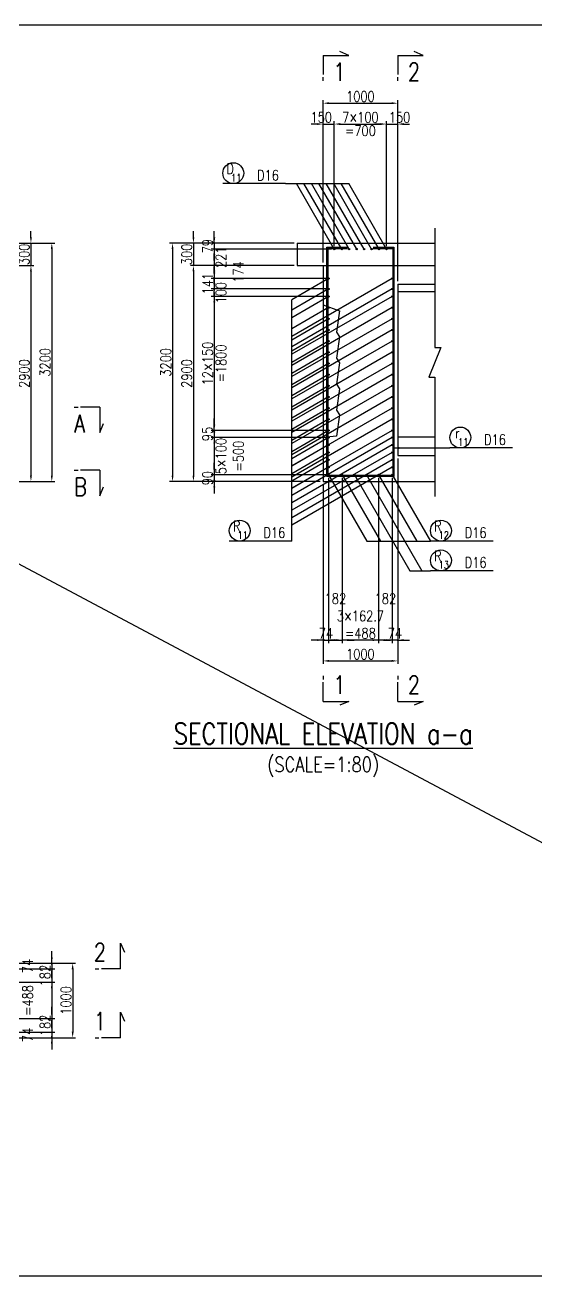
# Model space of a CAD drawing. Header units: millimetres. Extents: x -41433 to 131500, y -94900 to 39745.
# Drawn here: x 13651 to 20505, y -6300 to 10500 of the extents above; entities that cross this region are included whole.
import ezdxf
from ezdxf.enums import TextEntityAlignment as Align

# ---------------------------------------------------------------- set-up
doc = ezdxf.new("R2010")
doc.units = ezdxf.units.MM
doc.header["$LTSCALE"] = 160
doc.header["$MEASUREMENT"] = 0
doc.linetypes.add('DASHED', pattern=[0.75, 0.5, -0.25])
doc.layers.get('DEFPOINTS').update_dxf_attribs({"color": 53, "linetype": 'CONTINUOUS'})
for name, color, linetype in [('DIM', 6, 'CONTINUOUS'), ('DIM-L', 6, 'CONTINUOUS'), ('GAIKEI-KEIKAKU', 4, 'CONTINUOUS'), ('TEKKIN-L', 2, 'CONTINUOUS'), ('TEKKIN-S', 3, 'CONTINUOUS'), ('TEXT', 4, 'CONTINUOUS'), ('TITLE', 3, 'CONTINUOUS')]:
    doc.layers.add(name, color=color, linetype=linetype)
doc.styles.add('DIM-TEXT', font='ROMANS', dxfattribs={"width": 0.8, "bigfont": 'EXTFONT'})
doc.styles.add('romans', font='romans.shx', dxfattribs={"bigfont": 'extfont.shx'})
doc.dimstyles.new('DIM40', dxfattribs={"dimscale": 40, "dimtxt": 3.5, "dimasz": 2, "dimexe": 1, "dimexo": 1, "dimgap": 0.5, "dimtad": 1, "dimdec": 0, "dimzin": 9, "dimdsep": 46, "dimtxsty": 'DIM-TEXT', "dimcen": 0, "dimclrt": 4, "dimaunit": 1, "dimadec": 4, "dimazin": 0, "dimtfac": 1, "dimtdec": 0, "dimtix": 1, "dimtmove": 2, "dimatfit": 0, "dimfxl": 1, "dimlwd": -1, "dimlwe": -1, "dimarcsym": 0})

# ---------------------------------------------------------------- blocks, each defined once
blk = doc.blocks.new('*D21')
at = {"layer": 'DEFPOINTS', "color": 0, "transparency": 16777216}
for p in [(18650, 4720), (17650, 4370), (18650, 1960)]:
    blk.add_point(p, dxfattribs=at)
at = {"layer": 'DIM', "color": 0, "transparency": 16777216}
for p, q in [((18650, 4680), (18650, 1920)), ((17650, 4330), (17650, 1920)), ((17730, 1960), (18570, 1960))]:
    blk.add_line(p, q, dxfattribs=at)
for points in [[(17730, 1973), (17730, 1947), (17650, 1960)], [(18570, 1973), (18570, 1947), (18650, 1960)]]:
    blk.add_solid(points, dxfattribs=at)
at = {"layer": 'DIM', "color": 4, "transparency": 16777216, "insert": (18150, 2050), "char_height": 140, "attachment_point": 5, "style": 'DIM-TEXT'}
blk.add_mtext('1000', dxfattribs=at)
blk = doc.blocks.new('*D22')
at = {"layer": 'DEFPOINTS', "color": 0, "transparency": 16777216}
for p in [(17650, 4370), (17724, 4460), (17724, 2240)]:
    blk.add_point(p, dxfattribs=at)
at = {"layer": 'DIM', "color": 0, "transparency": 16777216}
for p, q in [((17724, 4420), (17724, 2200)), ((17650, 4330), (17650, 2200)), ((17570, 2240), (17490, 2240)), ((17650, 2240), (17724, 2240)), ((17804, 2240), (17884, 2240))]:
    blk.add_line(p, q, dxfattribs=at)
for points in [[(17570, 2253), (17570, 2227), (17650, 2240)], [(17804, 2253), (17804, 2227), (17724, 2240)]]:
    blk.add_solid(points, dxfattribs=at)
at = {"layer": 'DIM', "color": 4, "transparency": 16777216, "insert": (17687, 2330), "char_height": 140, "attachment_point": 5, "style": 'DIM-TEXT'}
blk.add_mtext('74', dxfattribs=at)
blk = doc.blocks.new('*D23')
at = {"layer": 'DEFPOINTS', "color": 0, "transparency": 16777216}
for p in [(17724, 4460), (17906, 4460), (17906, 2240)]:
    blk.add_point(p, dxfattribs=at)
at = {"layer": 'DIM', "color": 0, "transparency": 16777216}
for p, q in [((17724, 4420), (17724, 2200)), ((17906, 4420), (17906, 2200)), ((17644, 2240), (17564, 2240)), ((17724, 2240), (17906, 2240)), ((17986, 2240), (18066, 2240))]:
    blk.add_line(p, q, dxfattribs=at)
for points in [[(17644, 2253), (17644, 2227), (17724, 2240)], [(17986, 2253), (17986, 2227), (17906, 2240)]]:
    blk.add_solid(points, dxfattribs=at)
at = {"layer": 'DIM', "color": 4, "transparency": 16777216, "insert": (17815, 2563), "char_height": 140, "attachment_point": 5, "style": 'DIM-TEXT'}
blk.add_mtext('182\\P\\P\\P', dxfattribs=at)
blk = doc.blocks.new('*D24')
at = {"layer": 'DEFPOINTS', "color": 0, "transparency": 16777216}
for p in [(18394, 4460), (18576, 4460), (18394, 2240)]:
    blk.add_point(p, dxfattribs=at)
at = {"layer": 'DIM', "color": 0, "transparency": 16777216}
for p, q in [((18394, 4420), (18394, 2200)), ((18576, 4420), (18576, 2200)), ((18314, 2240), (18234, 2240)), ((18576, 2240), (18394, 2240)), ((18656, 2240), (18736, 2240))]:
    blk.add_line(p, q, dxfattribs=at)
for points in [[(18314, 2253), (18314, 2227), (18394, 2240)], [(18656, 2253), (18656, 2227), (18576, 2240)]]:
    blk.add_solid(points, dxfattribs=at)
at = {"layer": 'DIM', "color": 4, "transparency": 16777216, "insert": (18485, 2563), "char_height": 140, "attachment_point": 5, "style": 'DIM-TEXT'}
blk.add_mtext('182\\P\\P\\P', dxfattribs=at)
blk = doc.blocks.new('*D25')
at = {"layer": 'DEFPOINTS', "color": 0, "transparency": 16777216}
for p in [(17906, 4460), (18394, 4460), (17906, 2240)]:
    blk.add_point(p, dxfattribs=at)
at = {"layer": 'DIM', "color": 0, "transparency": 16777216}
for p, q in [((17906, 4420), (17906, 2200)), ((18394, 4420), (18394, 2200)), ((17826, 2240), (17746, 2240)), ((18394, 2240), (17906, 2240)), ((18474, 2240), (18554, 2240))]:
    blk.add_line(p, q, dxfattribs=at)
for points in [[(17826, 2253), (17826, 2227), (17906, 2240)], [(18474, 2253), (18474, 2227), (18394, 2240)]]:
    blk.add_solid(points, dxfattribs=at)
at = {"layer": 'DIM', "color": 4, "transparency": 16777216, "insert": (18150, 2447), "char_height": 140, "attachment_point": 5, "style": 'DIM-TEXT'}
blk.add_mtext('3×162.7\\P=488', dxfattribs=at)
blk = doc.blocks.new('*D26')
at = {"layer": 'DEFPOINTS', "color": 0, "transparency": 16777216}
for p in [(18576, 4460), (18650, 4370), (18576, 2240)]:
    blk.add_point(p, dxfattribs=at)
at = {"layer": 'DIM', "color": 0, "transparency": 16777216}
for p, q in [((18576, 4420), (18576, 2200)), ((18650, 4330), (18650, 2200)), ((18496, 2240), (18416, 2240)), ((18650, 2240), (18576, 2240)), ((18730, 2240), (18810, 2240))]:
    blk.add_line(p, q, dxfattribs=at)
for points in [[(18496, 2253), (18496, 2227), (18576, 2240)], [(18730, 2253), (18730, 2227), (18650, 2240)]]:
    blk.add_solid(points, dxfattribs=at)
at = {"layer": 'DIM', "color": 4, "transparency": 16777216, "insert": (18613, 2330), "char_height": 140, "attachment_point": 5, "style": 'DIM-TEXT'}
blk.add_mtext('74', dxfattribs=at)
blk = doc.blocks.new('*D37')
at = {"layer": 'DEFPOINTS', "color": 0, "transparency": 16777216}
for p in [(17300, 7570), (16190, 7491), (17800, 7491)]:
    blk.add_point(p, dxfattribs=at)
at = {"layer": 'DIM', "color": 0, "transparency": 16777216}
for p, q in [((16190, 7650), (16190, 7730)), ((17260, 7570), (16150, 7570)), ((16190, 7570), (16190, 7491)), ((17760, 7491), (16150, 7491)), ((16190, 7411), (16190, 7331))]:
    blk.add_line(p, q, dxfattribs=at)
for points in [[(16177, 7650), (16203, 7650), (16190, 7570)], [(16177, 7411), (16203, 7411), (16190, 7491)]]:
    blk.add_solid(points, dxfattribs=at)
at = {"layer": 'DIM', "color": 4, "transparency": 16777216, "insert": (16100, 7530), "char_height": 140, "attachment_point": 5, "rotation": 90, "style": 'DIM-TEXT'}
blk.add_mtext('79', dxfattribs=at)
blk = doc.blocks.new('*D38')
at = {"layer": 'DEFPOINTS', "color": 0, "transparency": 16777216}
for p in [(17800, 7491), (16190, 7270), (17300, 7270)]:
    blk.add_point(p, dxfattribs=at)
at = {"layer": 'DIM', "color": 0, "transparency": 16777216}
for p, q in [((16190, 7571), (16190, 7651)), ((17760, 7491), (16150, 7491)), ((16190, 7491), (16190, 7270)), ((17260, 7270), (16150, 7270)), ((16190, 7190), (16190, 7110))]:
    blk.add_line(p, q, dxfattribs=at)
for points in [[(16177, 7571), (16203, 7571), (16190, 7491)], [(16177, 7190), (16203, 7190), (16190, 7270)]]:
    blk.add_solid(points, dxfattribs=at)
at = {"layer": 'DIM', "color": 4, "transparency": 16777216, "insert": (16280, 7381), "char_height": 140, "attachment_point": 5, "rotation": 90, "style": 'DIM-TEXT'}
blk.add_mtext('221', dxfattribs=at)
blk = doc.blocks.new('*D39')
at = {"layer": 'DEFPOINTS', "color": 0, "transparency": 16777216}
for p in [(17300, 7270), (16190, 7096), (17724, 7096)]:
    blk.add_point(p, dxfattribs=at)
at = {"layer": 'DIM', "color": 0, "transparency": 16777216}
for p, q in [((16190, 7350), (16190, 7430)), ((17260, 7270), (16150, 7270)), ((16190, 7270), (16190, 7096)), ((17684, 7096), (16150, 7096)), ((16190, 7016), (16190, 6936))]:
    blk.add_line(p, q, dxfattribs=at)
for points in [[(16177, 7350), (16203, 7350), (16190, 7270)], [(16177, 7016), (16203, 7016), (16190, 7096)]]:
    blk.add_solid(points, dxfattribs=at)
at = {"layer": 'DIM', "color": 4, "transparency": 16777216, "insert": (16397, 7183), "char_height": 140, "attachment_point": 5, "rotation": 90, "style": 'DIM-TEXT'}
blk.add_mtext('\\P174', dxfattribs=at)
blk = doc.blocks.new('*D40')
at = {"layer": 'DEFPOINTS', "color": 0, "transparency": 16777216}
for p in [(17724, 6855), (16190, 5055), (17724, 5055)]:
    blk.add_point(p, dxfattribs=at)
at = {"layer": 'DIM', "color": 0, "transparency": 16777216}
for p, q in [((17684, 6855), (16150, 6855)), ((16190, 6775), (16190, 5135)), ((17684, 5055), (16150, 5055))]:
    blk.add_line(p, q, dxfattribs=at)
for points in [[(16177, 6775), (16203, 6775), (16190, 6855)], [(16177, 5135), (16203, 5135), (16190, 5055)]]:
    blk.add_solid(points, dxfattribs=at)
at = {"layer": 'DIM', "color": 4, "transparency": 16777216, "char_height": 140, "attachment_point": 5, "rotation": 90, "style": 'DIM-TEXT'}
for s, insert in [('12×150', (16100, 5955)), ('=1800', (16280, 5955))]:
    blk.add_mtext(s, dxfattribs=dict(at, insert=insert))
blk = doc.blocks.new('*D41')
at = {"layer": 'DEFPOINTS', "color": 0, "transparency": 16777216}
for p in [(17724, 5055), (16190, 4960), (17724, 4960)]:
    blk.add_point(p, dxfattribs=at)
at = {"layer": 'DIM', "color": 0, "transparency": 16777216}
for p, q in [((16190, 5135), (16190, 5215)), ((17684, 5055), (16150, 5055)), ((16190, 5055), (16190, 4960)), ((17684, 4960), (16150, 4960)), ((16190, 4880), (16190, 4800))]:
    blk.add_line(p, q, dxfattribs=at)
for points in [[(16177, 5135), (16203, 5135), (16190, 5055)], [(16177, 4880), (16203, 4880), (16190, 4960)]]:
    blk.add_solid(points, dxfattribs=at)
at = {"layer": 'DIM', "color": 4, "transparency": 16777216, "insert": (16100, 5008), "char_height": 140, "attachment_point": 5, "rotation": 90, "style": 'DIM-TEXT'}
blk.add_mtext('95', dxfattribs=at)
blk = doc.blocks.new('*D42')
at = {"layer": 'DEFPOINTS', "color": 0, "transparency": 16777216}
for p in [(17724, 4960), (16190, 4460), (17724, 4460)]:
    blk.add_point(p, dxfattribs=at)
at = {"layer": 'DIM', "color": 0, "transparency": 16777216}
for p, q in [((16190, 5040), (16190, 5120)), ((17684, 4960), (16150, 4960)), ((16190, 4960), (16190, 4460)), ((17684, 4460), (16150, 4460)), ((16190, 4380), (16190, 4300))]:
    blk.add_line(p, q, dxfattribs=at)
for points in [[(16177, 5040), (16203, 5040), (16190, 4960)], [(16177, 4380), (16203, 4380), (16190, 4460)]]:
    blk.add_solid(points, dxfattribs=at)
at = {"layer": 'DIM', "color": 4, "transparency": 16777216, "insert": (16397, 4710), "char_height": 140, "attachment_point": 5, "rotation": 90, "style": 'DIM-TEXT'}
blk.add_mtext('5×100\\P=500', dxfattribs=at)
blk = doc.blocks.new('*D43')
at = {"layer": 'DEFPOINTS', "color": 0, "transparency": 16777216}
for p in [(16190, 4370), (17650, 4370), (17724, 4460)]:
    blk.add_point(p, dxfattribs=at)
at = {"layer": 'DIM', "color": 0, "transparency": 16777216}
for p, q in [((16190, 4540), (16190, 4620)), ((17684, 4460), (16150, 4460)), ((17610, 4370), (16150, 4370)), ((16190, 4460), (16190, 4370)), ((16190, 4290), (16190, 4210))]:
    blk.add_line(p, q, dxfattribs=at)
for points in [[(16177, 4540), (16203, 4540), (16190, 4460)], [(16177, 4290), (16203, 4290), (16190, 4370)]]:
    blk.add_solid(points, dxfattribs=at)
at = {"layer": 'DIM', "color": 4, "transparency": 16777216, "insert": (16100, 4415), "char_height": 140, "attachment_point": 5, "rotation": 90, "style": 'DIM-TEXT'}
blk.add_mtext('90', dxfattribs=at)
blk = doc.blocks.new('*D44')
at = {"layer": 'DEFPOINTS', "color": 0, "transparency": 16777216}
for p in [(17300, 7570), (15910, 7270), (17300, 7270)]:
    blk.add_point(p, dxfattribs=at)
at = {"layer": 'DIM', "color": 0, "transparency": 16777216}
for p, q in [((15910, 7650), (15910, 7730)), ((17260, 7570), (15870, 7570)), ((15910, 7570), (15910, 7270)), ((17260, 7270), (15870, 7270)), ((15910, 7190), (15910, 7110))]:
    blk.add_line(p, q, dxfattribs=at)
for points in [[(15897, 7650), (15923, 7650), (15910, 7570)], [(15897, 7190), (15923, 7190), (15910, 7270)]]:
    blk.add_solid(points, dxfattribs=at)
at = {"layer": 'DIM', "color": 4, "transparency": 16777216, "insert": (15820, 7420), "char_height": 140, "attachment_point": 5, "rotation": 90, "style": 'DIM-TEXT'}
blk.add_mtext('300', dxfattribs=at)
blk = doc.blocks.new('*D45')
at = {"layer": 'DEFPOINTS', "color": 0, "transparency": 16777216}
for p in [(17300, 7270), (15910, 4370), (17650, 4370)]:
    blk.add_point(p, dxfattribs=at)
at = {"layer": 'DIM', "color": 0, "transparency": 16777216}
for p, q in [((17260, 7270), (15870, 7270)), ((15910, 7190), (15910, 4450)), ((17610, 4370), (15870, 4370))]:
    blk.add_line(p, q, dxfattribs=at)
for points in [[(15897, 7190), (15923, 7190), (15910, 7270)], [(15897, 4450), (15923, 4450), (15910, 4370)]]:
    blk.add_solid(points, dxfattribs=at)
at = {"layer": 'DIM', "color": 4, "transparency": 16777216, "insert": (15820, 5820), "char_height": 140, "attachment_point": 5, "rotation": 90, "style": 'DIM-TEXT'}
blk.add_mtext('2900', dxfattribs=at)
blk = doc.blocks.new('*D46')
at = {"layer": 'DEFPOINTS', "color": 0, "transparency": 16777216}
for p in [(17300, 7570), (15630, 4370), (17650, 4370)]:
    blk.add_point(p, dxfattribs=at)
at = {"layer": 'DIM', "color": 0, "transparency": 16777216}
for p, q in [((17260, 7570), (15590, 7570)), ((15630, 7490), (15630, 4450)), ((17610, 4370), (15590, 4370))]:
    blk.add_line(p, q, dxfattribs=at)
for points in [[(15617, 7490), (15643, 7490), (15630, 7570)], [(15617, 4450), (15643, 4450), (15630, 4370)]]:
    blk.add_solid(points, dxfattribs=at)
at = {"layer": 'DIM', "color": 4, "transparency": 16777216, "insert": (15540, 5970), "char_height": 140, "attachment_point": 5, "rotation": 90, "style": 'DIM-TEXT'}
blk.add_mtext('3200', dxfattribs=at)
blk = doc.blocks.new('*D57')
at = {"layer": 'DEFPOINTS', "color": 0, "transparency": 16777216}
for p in [(16190, 6955), (17724, 6955), (17724, 6855)]:
    blk.add_point(p, dxfattribs=at)
at = {"layer": 'DIM', "color": 0, "transparency": 16777216}
for p, q in [((16190, 7035), (16190, 7115)), ((17684, 6955), (16150, 6955)), ((16190, 6855), (16190, 6955)), ((17684, 6855), (16150, 6855)), ((16190, 6775), (16190, 6695))]:
    blk.add_line(p, q, dxfattribs=at)
for points in [[(16177, 7035), (16203, 7035), (16190, 6955)], [(16177, 6775), (16203, 6775), (16190, 6855)]]:
    blk.add_solid(points, dxfattribs=at)
at = {"layer": 'DIM', "color": 4, "transparency": 16777216, "insert": (16280, 6905), "char_height": 140, "attachment_point": 5, "rotation": 90, "style": 'DIM-TEXT'}
blk.add_mtext('100', dxfattribs=at)
blk = doc.blocks.new('*D67')
at = {"layer": 'DEFPOINTS', "color": 0, "transparency": 16777216}
for p in [(12000, 7570), (12000, 7270), (13730, 7270)]:
    blk.add_point(p, dxfattribs=at)
at = {"layer": 'DIM', "color": 0, "transparency": 16777216}
for p, q in [((13730, 7650), (13730, 7730)), ((12040, 7570), (13770, 7570)), ((13730, 7570), (13730, 7270)), ((12040, 7270), (13770, 7270)), ((13730, 7190), (13730, 7110))]:
    blk.add_line(p, q, dxfattribs=at)
for points in [[(13717, 7650), (13743, 7650), (13730, 7570)], [(13717, 7190), (13743, 7190), (13730, 7270)]]:
    blk.add_solid(points, dxfattribs=at)
at = {"layer": 'DIM', "color": 4, "transparency": 16777216, "insert": (13640, 7420), "char_height": 140, "attachment_point": 5, "rotation": 90, "style": 'DIM-TEXT'}
blk.add_mtext('300', dxfattribs=at)
blk = doc.blocks.new('*D68')
at = {"layer": 'DEFPOINTS', "color": 0, "transparency": 16777216}
for p in [(12000, 7270), (11500, 4370), (13730, 4370)]:
    blk.add_point(p, dxfattribs=at)
at = {"layer": 'DIM', "color": 0, "transparency": 16777216}
for p, q in [((12040, 7270), (13770, 7270)), ((13730, 7190), (13730, 4450)), ((11540, 4370), (13770, 4370))]:
    blk.add_line(p, q, dxfattribs=at)
for points in [[(13717, 7190), (13743, 7190), (13730, 7270)], [(13717, 4450), (13743, 4450), (13730, 4370)]]:
    blk.add_solid(points, dxfattribs=at)
at = {"layer": 'DIM', "color": 4, "transparency": 16777216, "insert": (13640, 5820), "char_height": 140, "attachment_point": 5, "rotation": 90, "style": 'DIM-TEXT'}
blk.add_mtext('2900', dxfattribs=at)
blk = doc.blocks.new('*D69')
at = {"layer": 'DEFPOINTS', "color": 0, "transparency": 16777216}
for p in [(12000, 7570), (11500, 4370), (14010, 4370)]:
    blk.add_point(p, dxfattribs=at)
at = {"layer": 'DIM', "color": 0, "transparency": 16777216}
for p, q in [((12040, 7570), (14050, 7570)), ((14010, 7490), (14010, 4450)), ((11540, 4370), (14050, 4370))]:
    blk.add_line(p, q, dxfattribs=at)
for points in [[(13997, 7490), (14023, 7490), (14010, 7570)], [(13997, 4450), (14023, 4450), (14010, 4370)]]:
    blk.add_solid(points, dxfattribs=at)
at = {"layer": 'DIM', "color": 4, "transparency": 16777216, "insert": (13920, 5970), "char_height": 140, "attachment_point": 5, "rotation": 90, "style": 'DIM-TEXT'}
blk.add_mtext('3200', dxfattribs=at)
blk = doc.blocks.new('*D92')
at = {"layer": 'DEFPOINTS', "color": 0, "transparency": 16777216}
for p in [(18650, 9450), (17650, 7270), (18650, 7020)]:
    blk.add_point(p, dxfattribs=at)
at = {"layer": 'DIM', "color": 0, "transparency": 16777216}
for p, q in [((17650, 7310), (17650, 9490)), ((17730, 9450), (18570, 9450)), ((18650, 7060), (18650, 9490))]:
    blk.add_line(p, q, dxfattribs=at)
for points in [[(17730, 9463), (17730, 9437), (17650, 9450)], [(18570, 9463), (18570, 9437), (18650, 9450)]]:
    blk.add_solid(points, dxfattribs=at)
at = {"layer": 'DIM', "color": 4, "transparency": 16777216, "insert": (18150, 9540), "char_height": 140, "attachment_point": 5, "style": 'DIM-TEXT'}
blk.add_mtext('1000', dxfattribs=at)
blk = doc.blocks.new('*D93')
at = {"layer": 'DEFPOINTS', "color": 0, "transparency": 16777216}
for p in [(17800, 9170), (17800, 7491), (17650, 7270)]:
    blk.add_point(p, dxfattribs=at)
at = {"layer": 'DIM', "color": 0, "transparency": 16777216}
for p, q in [((17570, 9170), (17490, 9170)), ((17650, 7310), (17650, 9210)), ((17650, 9170), (17800, 9170)), ((17800, 7531), (17800, 9210)), ((17880, 9170), (17960, 9170))]:
    blk.add_line(p, q, dxfattribs=at)
for points in [[(17570, 9183), (17570, 9157), (17650, 9170)], [(17880, 9183), (17880, 9157), (17800, 9170)]]:
    blk.add_solid(points, dxfattribs=at)
at = {"layer": 'DIM', "color": 4, "transparency": 16777216, "insert": (17625, 9260), "char_height": 140, "attachment_point": 5, "style": 'DIM-TEXT'}
blk.add_mtext('150', dxfattribs=at)
blk = doc.blocks.new('*D507')
at = {"layer": 'DEFPOINTS', "color": 0, "transparency": 16777216}
for p in [(17724, 7096), (16190, 6955), (17724, 6955)]:
    blk.add_point(p, dxfattribs=at)
at = {"layer": 'DIM', "color": 0, "transparency": 16777216}
for p, q in [((16190, 7176), (16190, 7256)), ((17684, 7096), (16150, 7096)), ((16190, 7096), (16190, 6955)), ((17684, 6955), (16150, 6955)), ((16190, 6875), (16190, 6795))]:
    blk.add_line(p, q, dxfattribs=at)
for points in [[(16177, 7176), (16203, 7176), (16190, 7096)], [(16177, 6875), (16203, 6875), (16190, 6955)]]:
    blk.add_solid(points, dxfattribs=at)
at = {"layer": 'DIM', "color": 4, "transparency": 16777216, "insert": (16100, 7026), "char_height": 140, "attachment_point": 5, "rotation": 90, "style": 'DIM-TEXT'}
blk.add_mtext('141', dxfattribs=at)
blk = doc.blocks.new('*D574')
at = {"layer": 'DEFPOINTS', "color": 0, "transparency": 16777216}
for p in [(11450, -2356), (11450, -2844), (14010, -2844)]:
    blk.add_point(p, dxfattribs=at)
at = {"layer": 'DIM', "color": 0, "transparency": 16777216}
for p, q in [((14010, -2276), (14010, -2196)), ((11490, -2356), (14050, -2356)), ((14010, -2356), (14010, -2844)), ((11490, -2844), (14050, -2844)), ((14010, -2924), (14010, -3004))]:
    blk.add_line(p, q, dxfattribs=at)
for points in [[(13997, -2276), (14023, -2276), (14010, -2356)], [(13997, -2924), (14023, -2924), (14010, -2844)]]:
    blk.add_solid(points, dxfattribs=at)
at = {"layer": 'DIM', "color": 4, "transparency": 16777216, "insert": (13687, -2600), "char_height": 140, "attachment_point": 5, "rotation": 90, "style": 'DIM-TEXT'}
blk.add_mtext('3×162.7\\P=488\\P ', dxfattribs=at)
blk = doc.blocks.new('*D575')
at = {"layer": 'DEFPOINTS', "color": 0, "transparency": 16777216}
for p in [(11450, -2844), (11450, -3026), (14010, -3026)]:
    blk.add_point(p, dxfattribs=at)
at = {"layer": 'DIM', "color": 0, "transparency": 16777216}
for p, q in [((14010, -2764), (14010, -2684)), ((11490, -2844), (14050, -2844)), ((14010, -2844), (14010, -3026)), ((11490, -3026), (14050, -3026)), ((14010, -3106), (14010, -3186))]:
    blk.add_line(p, q, dxfattribs=at)
for points in [[(13997, -2764), (14023, -2764), (14010, -2844)], [(13997, -3106), (14023, -3106), (14010, -3026)]]:
    blk.add_solid(points, dxfattribs=at)
at = {"layer": 'DIM', "color": 4, "transparency": 16777216, "insert": (13920, -2935), "char_height": 140, "attachment_point": 5, "rotation": 90, "style": 'DIM-TEXT'}
blk.add_mtext('182', dxfattribs=at)
blk = doc.blocks.new('*D576')
at = {"layer": 'DEFPOINTS', "color": 0, "transparency": 16777216}
for p in [(11450, -3026), (11500, -3100), (14010, -3100)]:
    blk.add_point(p, dxfattribs=at)
at = {"layer": 'DIM', "color": 0, "transparency": 16777216}
for p, q in [((14010, -2946), (14010, -2866)), ((11490, -3026), (14050, -3026)), ((11540, -3100), (14050, -3100)), ((14010, -3026), (14010, -3100)), ((14010, -3180), (14010, -3260))]:
    blk.add_line(p, q, dxfattribs=at)
for points in [[(13997, -2946), (14023, -2946), (14010, -3026)], [(13997, -3180), (14023, -3180), (14010, -3100)]]:
    blk.add_solid(points, dxfattribs=at)
at = {"layer": 'DIM', "color": 4, "transparency": 16777216, "insert": (13803, -3063), "char_height": 140, "attachment_point": 5, "rotation": 90, "style": 'DIM-TEXT'}
blk.add_mtext('74\\P ', dxfattribs=at)
blk = doc.blocks.new('*D577')
at = {"layer": 'DEFPOINTS', "color": 0, "transparency": 16777216}
for p in [(11500, -2100), (11500, -3100), (14290, -3100)]:
    blk.add_point(p, dxfattribs=at)
at = {"layer": 'DIM', "color": 0, "transparency": 16777216}
for p, q in [((11540, -2100), (14330, -2100)), ((14290, -2180), (14290, -3020)), ((11540, -3100), (14330, -3100))]:
    blk.add_line(p, q, dxfattribs=at)
for points in [[(14277, -2180), (14303, -2180), (14290, -2100)], [(14277, -3020), (14303, -3020), (14290, -3100)]]:
    blk.add_solid(points, dxfattribs=at)
at = {"layer": 'DIM', "color": 4, "transparency": 16777216, "insert": (14200, -2600), "char_height": 140, "attachment_point": 5, "rotation": 90, "style": 'DIM-TEXT'}
blk.add_mtext('1000', dxfattribs=at)
blk = doc.blocks.new('*D578')
at = {"layer": 'DEFPOINTS', "color": 0, "transparency": 16777216}
for p in [(11450, -2174), (11450, -2356), (14010, -2356)]:
    blk.add_point(p, dxfattribs=at)
at = {"layer": 'DIM', "color": 0, "transparency": 16777216}
for p, q in [((14010, -2094), (14010, -2014)), ((11490, -2174), (14050, -2174)), ((14010, -2174), (14010, -2356)), ((11490, -2356), (14050, -2356)), ((14010, -2436), (14010, -2516))]:
    blk.add_line(p, q, dxfattribs=at)
for points in [[(13997, -2094), (14023, -2094), (14010, -2174)], [(13997, -2436), (14023, -2436), (14010, -2356)]]:
    blk.add_solid(points, dxfattribs=at)
at = {"layer": 'DIM', "color": 4, "transparency": 16777216, "insert": (13920, -2265), "char_height": 140, "attachment_point": 5, "rotation": 90, "style": 'DIM-TEXT'}
blk.add_mtext('182', dxfattribs=at)
blk = doc.blocks.new('*D579')
at = {"layer": 'DEFPOINTS', "color": 0, "transparency": 16777216}
for p in [(11450, -2174), (11500, -2100), (14010, -2174)]:
    blk.add_point(p, dxfattribs=at)
at = {"layer": 'DIM', "color": 0, "transparency": 16777216}
for p, q in [((14010, -2020), (14010, -1940)), ((11490, -2174), (14050, -2174)), ((11540, -2100), (14050, -2100)), ((14010, -2100), (14010, -2174)), ((14010, -2254), (14010, -2334))]:
    blk.add_line(p, q, dxfattribs=at)
for points in [[(13997, -2020), (14023, -2020), (14010, -2100)], [(13997, -2254), (14023, -2254), (14010, -2174)]]:
    blk.add_solid(points, dxfattribs=at)
at = {"layer": 'DIM', "color": 4, "transparency": 16777216, "insert": (13803, -2137), "char_height": 140, "attachment_point": 5, "rotation": 90, "style": 'DIM-TEXT'}
blk.add_mtext('74\\P ', dxfattribs=at)
blk = doc.blocks.new('*D737')
at = {"layer": 'DEFPOINTS', "color": 0, "transparency": 16777216}
for p in [(18500, 9170), (17800, 7491), (18500, 7491)]:
    blk.add_point(p, dxfattribs=at)
at = {"layer": 'DIM', "color": 0, "transparency": 16777216}
for p, q in [((17800, 7531), (17800, 9210)), ((17880, 9170), (18420, 9170)), ((18500, 7531), (18500, 9210))]:
    blk.add_line(p, q, dxfattribs=at)
for points in [[(17880, 9183), (17880, 9157), (17800, 9170)], [(18420, 9183), (18420, 9157), (18500, 9170)]]:
    blk.add_solid(points, dxfattribs=at)
at = {"layer": 'DIM', "color": 4, "transparency": 16777216, "char_height": 140, "attachment_point": 5, "style": 'DIM-TEXT'}
for s, insert in [('7×100', (18150, 9260)), ('=700', (18150, 9080))]:
    blk.add_mtext(s, dxfattribs=dict(at, insert=insert))
blk = doc.blocks.new('*D738')
at = {"layer": 'DEFPOINTS', "color": 0, "transparency": 16777216}
for p in [(18650, 9170), (18500, 7491), (18650, 7020)]:
    blk.add_point(p, dxfattribs=at)
at = {"layer": 'DIM', "color": 0, "transparency": 16777216}
for p, q in [((18420, 9170), (18340, 9170)), ((18500, 7531), (18500, 9210)), ((18500, 9170), (18650, 9170)), ((18650, 7060), (18650, 9210)), ((18730, 9170), (18810, 9170))]:
    blk.add_line(p, q, dxfattribs=at)
for points in [[(18420, 9183), (18420, 9157), (18500, 9170)], [(18730, 9183), (18730, 9157), (18650, 9170)]]:
    blk.add_solid(points, dxfattribs=at)
at = {"layer": 'DIM', "color": 4, "transparency": 16777216, "insert": (18675, 9260), "char_height": 140, "attachment_point": 5, "style": 'DIM-TEXT'}
blk.add_mtext('150', dxfattribs=at)

msp = doc.modelspace()

# ---------------------------------------------------------------- linework, layer by layer
at = {"layer": 'DEFPOINTS'}
msp.add_line((0, 10500), (31500, -6300), dxfattribs=at)
at = {"layer": 'DEFPOINTS', "flags": 128}
msp.add_lwpolyline([(0, -6300), (31500, -6300), (31500, 10500), (0, 10500)], close=True, dxfattribs=at)
for points in [[(18322, 7515), (18600, 7515), (18600, 4436), (17700, 4436), (17700, 7515), (17978, 7515)], [(18322, 7499), (18584, 7499), (18584, 4452), (17716, 4452), (17716, 7499), (17978, 7499)], [(17650, 6740), (17870.18, 6663.59), (17829.82, 6376.41), (17870.18, 6313.59), (17829.82, 6026.41), (17870.18, 5963.59), (17829.82, 5676.41), (17870.18, 5613.59), (17829.82, 5326.41), (17870.18, 5263.59), (17829.82, 4976.41), (17650, 4960)]]:
    msp.add_lwpolyline(points, dxfattribs=at)
at = {"layer": 'DIM-L'}
for p, q in [((17143.91, 8370), (16303.91, 8370)), ((17143.91, 8370), (17992.51, 8370)), ((17800, 7491), (17292.51, 8370)), ((17900, 7491), (17392.51, 8370)), ((18000, 7491), (17492.51, 8370)), ((18100, 7491), (17592.51, 8370)), ((18200, 7491), (17692.51, 8370)), ((18300, 7491), (17792.51, 8370)), ((18400, 7491), (17892.51, 8370)), ((18500, 7491), (17992.51, 8370)), ((17724, 7096), (17230, 6810.79)), ((18576, 7096), (17230, 6318.89)), ((17724, 6955), (17230, 6669.79)), ((18576, 6955), (17230, 6177.89)), ((17724, 6855), (17230, 6569.79)), ((18576, 6855), (17230, 6077.89)), ((17230, 3570), (17230, 6810.79)), ((17724, 6705), (17230, 6419.79)), ((18576, 6705), (17230, 5927.89)), ((17724, 6555), (17230, 6269.79)), ((18576, 6555), (17230, 5777.89)), ((17724, 6405), (17230, 6119.79)), ((18576, 6405), (17230, 5627.89)), ((17724, 6255), (17230, 5969.79)), ((18576, 6255), (17230, 5477.89)), ((17724, 6105), (17230, 5819.79)), ((18576, 6105), (17230, 5327.89)), ((17724, 5955), (17230, 5669.79)), ((18576, 5955), (17230, 5177.89)), ((17724, 5805), (17230, 5519.79)), ((18576, 5805), (17230, 5027.89)), ((17724, 5655), (17230, 5369.79)), ((18576, 5655), (17230, 4877.89)), ((17724, 5505), (17230, 5219.79)), ((18576, 5505), (17230, 4727.89)), ((17724, 5355), (17230, 5069.79)), ((18576, 5355), (17230, 4577.89)), ((17724, 5205), (17230, 4919.79)), ((18576, 5205), (17230, 4427.89)), ((17724, 5055), (17230, 4769.79)), ((18576, 5055), (17230, 4277.89)), ((18576, 4960), (17230, 4182.89)), ((17724, 4960), (17230, 4674.79)), ((18576, 4860), (17230, 4082.89)), ((17724, 4860), (17230, 4574.79)), ((18576, 4760), (17230, 3982.89)), ((17724, 4760), (17230, 4474.79)), ((18592, 4820), (19350, 4820)), ((20190, 4820), (19350, 4820)), ((18576, 4660), (17230, 3882.89)), ((17724, 4660), (17230, 4374.79)), ((18576, 4560), (17230, 3782.89)), ((17724, 4560), (17230, 4274.79)), ((17724, 4460), (18237.84, 3570)), ((17906, 4460), (18419.84, 3570)), ((18068.67, 4460), (18813.45, 3170)), ((18231.33, 4460), (18976.12, 3170)), ((18394, 4460), (18907.84, 3570)), ((18576, 4460), (19089.84, 3570)), ((17230, 3570), (16390, 3570)), ((18237.84, 3570), (19089.84, 3570)), ((19929.84, 3570), (19089.84, 3570)), ((18813.45, 3170), (19089.84, 3170)), ((19929.84, 3170), (19089.84, 3170))]:
    msp.add_line(p, q, dxfattribs=at)
at = {"layer": 'DIM-L', "flags": 128}
msp.add_lwpolyline([(19150, 7770), (19150, 6170), (19230, 6170), (19070, 5770), (19150, 5770), (19150, 4170)], dxfattribs=at)
at = {"layer": 'DIM-L'}
for centre in [(16443.91, 8510), (19490, 4960), (16530, 3710), (19229.84, 3710), (19229.84, 3310)]:
    msp.add_circle(centre, 140, dxfattribs=at)
msp.add_solid([(18672, 4806.67), (18672, 4833.33), (18592, 4820)], dxfattribs=at)
at = {"layer": 'GAIKEI-KEIKAKU'}
for p, q in [((17300, 7570), (19150, 7570)), ((17300, 7570), (17300, 7270)), ((17300, 7270), (19150, 7270)), ((17650, 7270), (17650, 4370)), ((18650, 7020), (19150, 7020)), ((18650, 7020), (18650, 4720)), ((18650, 6920), (19150, 6920)), ((18650, 4970), (19150, 4970)), ((18650, 4720), (19150, 4720)), ((17650, 4370), (19150, 4370))]:
    msp.add_line(p, q, dxfattribs=at)
at = {"layer": 'TEKKIN-L'}
for centre, radius in [((17800, 7491), 8), ((17800, 7491), 4), ((17900, 7491), 8), ((17900, 7491), 4), ((18000, 7491), 8), ((18000, 7491), 4), ((18100, 7491), 8), ((18100, 7491), 4), ((18200, 7491), 8), ((18200, 7491), 4), ((18300, 7491), 8), ((18300, 7491), 4), ((18400, 7491), 8), ((18400, 7491), 4), ((18500, 7491), 8), ((18500, 7491), 4), ((17724, 7096), 8), ((17724, 7096), 4), ((18576, 7096), 8), ((18576, 7096), 4), ((17724, 6955), 8), ((17724, 6955), 4), ((18576, 6955), 8), ((18576, 6955), 4), ((17724, 6855), 8), ((17724, 6855), 4), ((18576, 6855), 8), ((18576, 6855), 4), ((17724, 6705), 8), ((17724, 6555), 8), ((17724, 6705), 4), ((17724, 6555), 4), ((18576, 6705), 8), ((18576, 6555), 8), ((18576, 6705), 4), ((18576, 6555), 4), ((17724, 6405), 8), ((17724, 6405), 4), ((18576, 6405), 8), ((18576, 6405), 4), ((17724, 6255), 8), ((17724, 6255), 4), ((18576, 6255), 8), ((18576, 6255), 4), ((17724, 6105), 8), ((17724, 6105), 4), ((18576, 6105), 8), ((18576, 6105), 4), ((17724, 5955), 8), ((17724, 5955), 4), ((18576, 5955), 8), ((18576, 5955), 4), ((17724, 5805), 8), ((17724, 5805), 4), ((18576, 5805), 8), ((18576, 5805), 4), ((17724, 5655), 8), ((17724, 5655), 4), ((18576, 5655), 8), ((18576, 5655), 4), ((17724, 5505), 8), ((17724, 5505), 4), ((18576, 5505), 8), ((18576, 5505), 4), ((17724, 5355), 8), ((17724, 5205), 8), ((17724, 5355), 4), ((17724, 5205), 4), ((18576, 5355), 8), ((18576, 5205), 8), ((18576, 5355), 4), ((18576, 5205), 4), ((17724, 5055), 8), ((17724, 5055), 4), ((18576, 5055), 8), ((18576, 5055), 4), ((17724, 4960), 8), ((17724, 4960), 4), ((18576, 4960), 8), ((18576, 4960), 4), ((17724, 4860), 8), ((17724, 4760), 8), ((17724, 4860), 4), ((17724, 4760), 4), ((18576, 4860), 8), ((18576, 4760), 8), ((18576, 4860), 4), ((18576, 4760), 4), ((17724, 4660), 8), ((17724, 4560), 8), ((17724, 4660), 4), ((17724, 4560), 4), ((18576, 4660), 8), ((18576, 4560), 8), ((18576, 4660), 4), ((18576, 4560), 4), ((17724, 4460), 8), ((17724, 4460), 4), ((17906, 4460), 8), ((17906, 4460), 4), ((18068.67, 4460), 8), ((18068.67, 4460), 4), ((18231.33, 4460), 8), ((18231.33, 4460), 4), ((18394, 4460), 8), ((18394, 4460), 4), ((18576, 4460), 8), ((18576, 4460), 4)]:
    msp.add_circle(centre, radius, dxfattribs=at)
at = {"layer": 'TEKKIN-S', "linetype": 'DASHED'}
msp.add_lwpolyline([(18322, 7507), (18592, 7507), (18592, 4444), (17708, 4444), (17708, 7507), (17978, 7507)], dxfattribs=at)
at = {"layer": 'TITLE'}
for p, q in [((17650, 10092.86), (17992.86, 10092.86)), ((17650, 10092.86), (17650, 9835.71)), ((17992.86, 10092.86), (17872.86, 10144.29)), ((18650, 10092.86), (18992.86, 10092.86)), ((18650, 10092.86), (18650, 9835.71)), ((18992.86, 10092.86), (18872.86, 10144.29)), ((17650, 9750), (17650, 9801.43)), ((18650, 9750), (18650, 9801.43)), ((17650, 1760), (17650, 1708.57)), ((18650, 1760), (18650, 1708.57)), ((17650, 1417.14), (17650, 1674.29)), ((18650, 1417.14), (18650, 1674.29)), ((17650, 1417.14), (17992.86, 1417.14)), ((17992.86, 1417.14), (17872.86, 1365.71)), ((18650, 1417.14), (18992.86, 1417.14)), ((18992.86, 1417.14), (18872.86, 1365.71))]:
    msp.add_line(p, q, dxfattribs=at)
at = {"layer": 'TITLE', "ltscale": 50}
for p, q in [((14310, 5370), (14361.43, 5370)), ((14652.86, 5370), (14395.71, 5370)), ((14652.86, 5370), (14652.86, 5027.14)), ((14652.86, 5027.14), (14704.29, 5147.14)), ((14310, 4520), (14361.43, 4520)), ((14652.86, 4520), (14395.71, 4520)), ((14652.86, 4520), (14652.86, 4177.14)), ((14652.86, 4177.14), (14704.29, 4297.14)), ((14932.86, -1831.14), (14984.29, -1951.14)), ((14932.86, -2174), (14932.86, -1831.14)), ((14590, -2174), (14641.43, -2174)), ((14932.86, -2174), (14675.71, -2174)), ((14932.86, -2757.14), (14984.29, -2877.14)), ((14932.86, -3100), (14932.86, -2757.14)), ((14590, -3100), (14641.43, -3100)), ((14932.86, -3100), (14675.71, -3100))]:
    msp.add_line(p, q, dxfattribs=at)

# ---------------------------------------------------------------- texts
at = {"layer": 'TEXT', "style": 'romans', "width": 0.8}
for s, height, p in [('D', 140, (16403.91, 8570)), ('11', 100, (16483.91, 8450)), ('r', 140, (19450, 5020)), ('11', 100, (19530, 4900)), ('R', 140, (16490, 3770)), ('11', 100, (16570, 3650)), ('R', 140, (19189.84, 3770)), ('12', 100, (19269.84, 3650)), ('R', 140, (19189.84, 3370)), ('13', 100, (19269.84, 3250))]:
    msp.add_text(s, height=height, rotation=0.000107, dxfattribs=at).set_placement(p, align=Align.MIDDLE)
for p in [(16763.91, 8370), (19810, 4820), (16850, 3570), (19549.84, 3570), (19549.84, 3170)]:
    msp.add_text('D16', height=140, rotation=0.000107, dxfattribs=at).set_placement(p, align=Align.BOTTOM_LEFT)
at = {"layer": 'TITLE', "style": 'romans', "width": 0.8}
for s, p in [('1', (17786.34, 9750)), ('2', (18786.34, 9750)), ('1', (17786.34, 1520)), ('2', (18786.34, 1520))]:
    msp.add_text(s, height=240, dxfattribs=at).set_placement(p)
at = {"layer": 'TITLE', "ltscale": 50, "style": 'romans', "width": 0.8}
for s, p in [('A', (14310, 5027.14)), ('B', (14310, 4177.14)), ('2', (14573.44, -2071.14)), ('1', (14573.44, -2997.14))]:
    msp.add_text(s, height=240, dxfattribs=at).set_placement(p)
at = {"layer": 'TITLE', "style": 'romans', "width": 0.8}
for s, height, p in [('%%USECTIONAL ELEVATION a-a', 280, (17650, 760)), ('(SCALE=1:80)', 200, (17650, 410))]:
    msp.add_text(s, height=height, dxfattribs=at).set_placement(p, align=Align.BOTTOM_CENTER)

# ---------------------------------------------------------------- dimensions: what is measured, and where the dimension line sits
at = {"layer": 'DIM'}
for base, p1, p2, picture, middle in [((18650, 9450), (17650, 7270), (18650, 7020), '*D92', (18150, 9540)), ((18650, 1960), (17650, 4370), (18650, 4720), '*D21', (18150, 2050)), ((17724, 2240), (17650, 4370), (17724, 4460), '*D22', (17687, 2330))]:
    dim = msp.add_linear_dim(base=base, p1=p1, p2=p2, dimstyle='DIM40', dxfattribs=at)
    dim.commit()
    dim.dimension.update_dxf_attribs({"geometry": picture, "text_midpoint": middle})
for base, p1, p2, picture, middle in [((17800, 9170), (17650, 7270), (17800, 7491), '*D93', (17625, 9260)), ((18650, 9170), (18500, 7491), (18650, 7020), '*D738', (18675, 9260))]:
    dim = msp.add_linear_dim(base=base, p1=p1, p2=p2, dimstyle='DIM40', dxfattribs=at)
    dim.commit()
    dim.dimension.update_dxf_attribs({"geometry": picture, "text_midpoint": middle, "dimtype": 160})
for base, p1, p2, text, picture, middle in [((18500, 9170), (17800, 7491), (18500, 7491), '7×100\\X=<>', '*D737', (18150, 9170)), ((17906, 2240), (17724, 4460), (17906, 4460), '<>\\P\\P\\P', '*D23', (17815, 2563.33))]:
    dim = msp.add_linear_dim(base=base, p1=p1, p2=p2, text=text, dimstyle='DIM40', dxfattribs=at)
    dim.commit()
    dim.dimension.update_dxf_attribs({"geometry": picture, "text_midpoint": middle})
for base, p1, p2, angle, picture, middle in [((13730, 7270), (12000, 7570), (12000, 7270), 90, '*D67', (13640, 7420)), ((15910, 7270), (17300, 7570), (17300, 7270), 90, '*D44', (15820, 7420)), ((16190, 7491), (17300, 7570), (17800, 7491), 90, '*D37', (16100, 7530.5)), ((14010, 4370), (12000, 7570), (11500, 4370), 90, '*D69', (13920, 5970)), ((15630, 4370), (17300, 7570), (17650, 4370), 90, '*D46', (15540, 5970)), ((13730, 4370), (12000, 7270), (11500, 4370), 90, '*D68', (13640, 5820)), ((15910, 4370), (17300, 7270), (17650, 4370), 90, '*D45', (15820, 5820)), ((16190, 6955), (17724, 7096), (17724, 6955), 90, '*D507', (16100, 7025.5)), ((16190, 4960), (17724, 5055), (17724, 4960), 90, '*D41', (16100, 5007.5)), ((16190, 4370), (17724, 4460), (17650, 4370), 90, '*D43', (16100, 4415)), ((18576, 2240), (18650, 4370), (18576, 4460), 180, '*D26', (18613, 2330)), ((14010, -2356), (11450, -2174), (11450, -2356), 90, '*D578', (13920, -2265)), ((14290, -3100), (11500, -2100), (11500, -3100), 90, '*D577', (14200, -2600)), ((14010, -3026), (11450, -2844), (11450, -3026), 90, '*D575', (13920, -2935))]:
    dim = msp.add_linear_dim(base=base, p1=p1, p2=p2, angle=angle, dimstyle='DIM40', dxfattribs=at)
    dim.commit()
    dim.dimension.update_dxf_attribs({"geometry": picture, "text_midpoint": middle})
for base, p1, p2, angle, text, picture, middle in [((16190, 7270), (17800, 7491), (17300, 7270), 90, '\\X<>', '*D38', (16190, 7380.5)), ((16190, 7096), (17300, 7270), (17724, 7096), 90, '\\X\\P<>', '*D39', (16190, 7183)), ((16190, 6955), (17724, 6855), (17724, 6955), 90, '\\X<>', '*D57', (16190, 6905)), ((16190, 5055), (17724, 6855), (17724, 5055), 90, '12×150\\X=<>', '*D40', (16190, 5955)), ((16190, 4460), (17724, 4960), (17724, 4460), 90, '\\X5×100\\P=<>', '*D42', (16190, 4710)), ((17906, 2240), (18394, 4460), (17906, 4460), 180, '3×162.7\\P=<>', '*D25', (18150, 2446.67)), ((18394, 2240), (18576, 4460), (18394, 4460), 180, '<>\\P\\P\\P', '*D24', (18485, 2563.33)), ((14010, -2174), (11500, -2100), (11450, -2174), 90, '<>\\P ', '*D579', (13803.33, -2137)), ((14010, -2844), (11450, -2356), (11450, -2844), 90, '3×162.7\\P=<>\\P ', '*D574', (13686.67, -2600)), ((14010, -3100), (11450, -3026), (11500, -3100), 90, '<>\\P ', '*D576', (13803.33, -3063))]:
    dim = msp.add_linear_dim(base=base, p1=p1, p2=p2, angle=angle, text=text, dimstyle='DIM40', dxfattribs=at)
    dim.commit()
    dim.dimension.update_dxf_attribs({"geometry": picture, "text_midpoint": middle})

doc.saveas('drawing.dxf')
